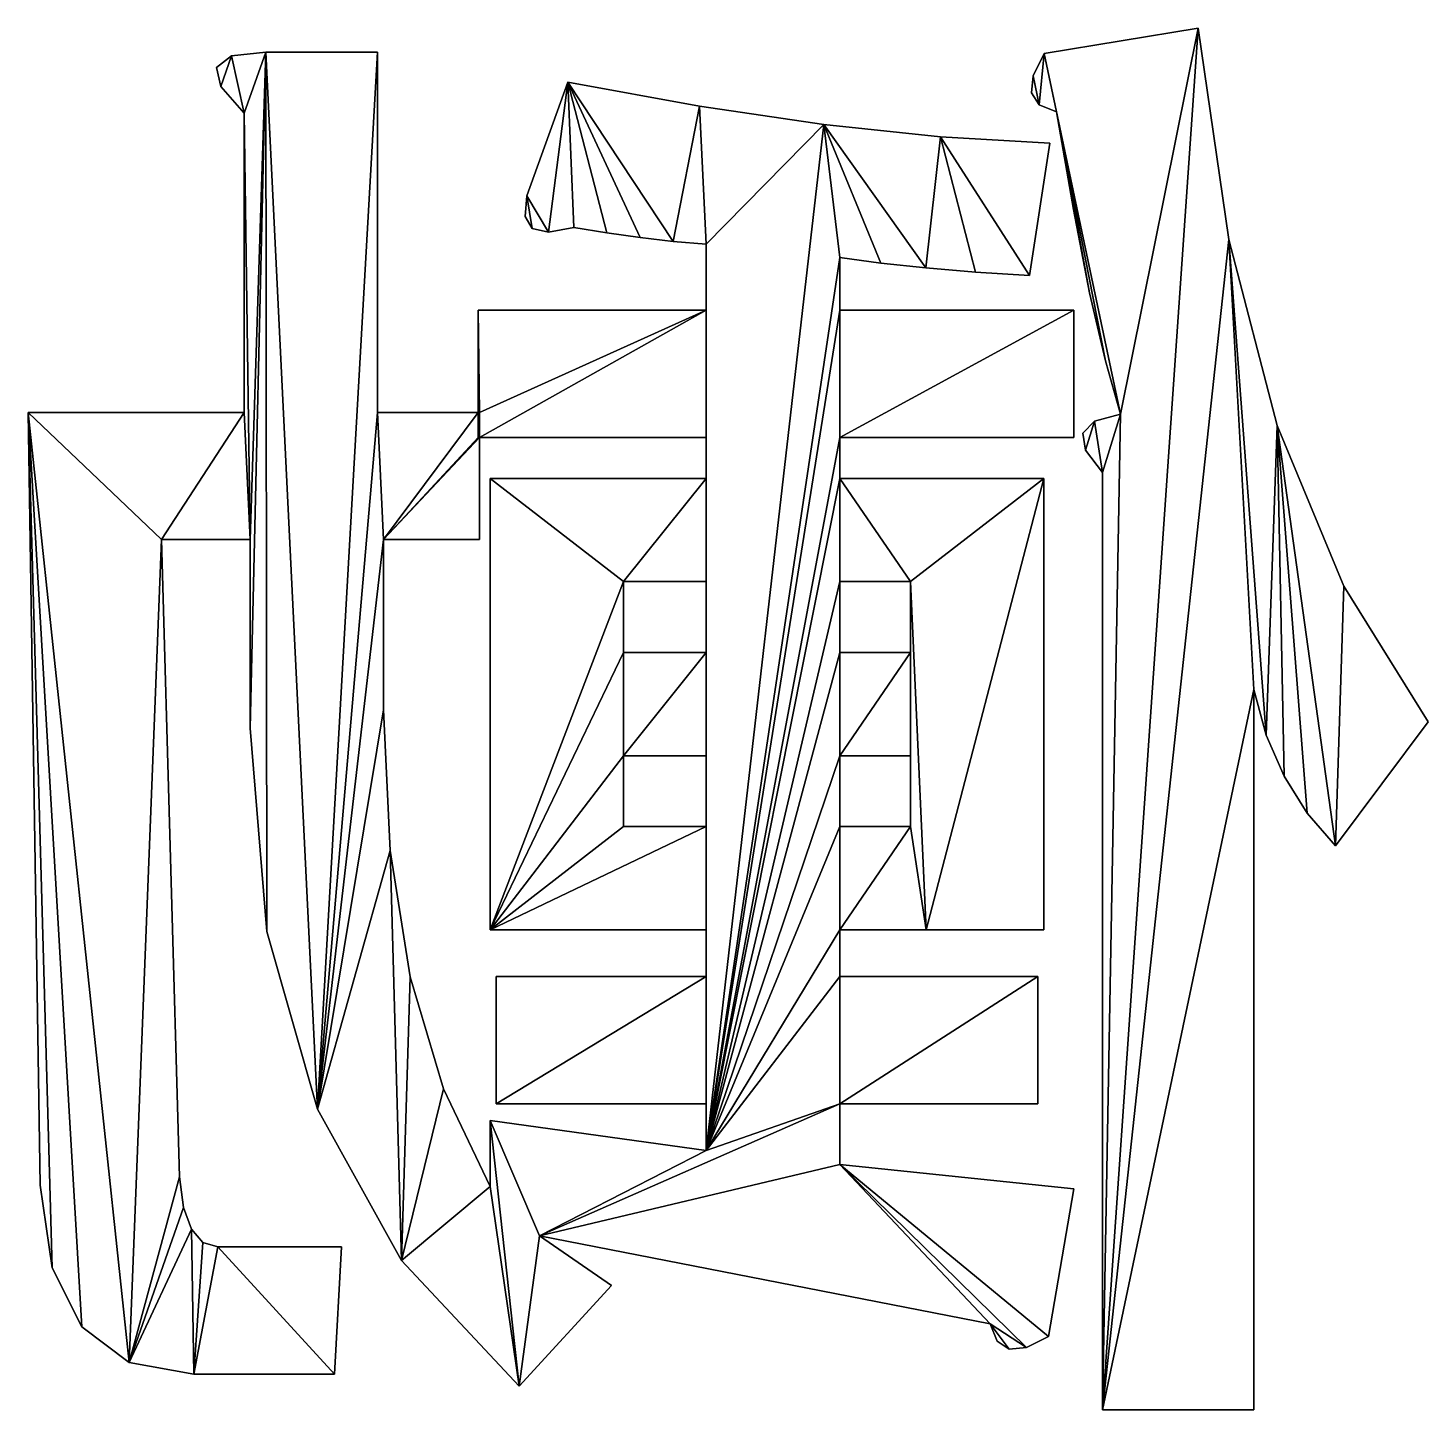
# Model space of a CAD drawing. Header units: metres. Extents: x -22.3 to 15.1, y -8.7 to -1.8.
# Drawn here: x -3.22 to 3.68, y -8.66 to -1.84 of the extents above; entities that cross this region are included whole.
import ezdxf

# ---------------------------------------------------------------- set-up
doc = ezdxf.new("R2010")
doc.units = ezdxf.units.M

msp = doc.modelspace()

# ---------------------------------------------------------------- linework, layer by layer
at = {"layer": 'layer1', "color": 1}
for points in [[(2.54715, -1.84435, 10.95357), (2.16355, -3.74928, 10.95357), (1.78781, -1.97053, 10.95357)], [(1.78781, -1.97053, 14.04643), (2.16355, -3.74928, 14.04643), (2.54715, -1.84435, 14.04643)], [(2.54715, -1.84435, 10.95357), (1.78781, -1.97053, 10.95357), (1.78781, -1.97053, 14.04643), (2.54715, -1.84435, 14.04643)], [(2.69782, -2.88664, 10.95357), (2.07475, -8.65961, 10.95357), (2.54715, -1.84435, 10.95357)], [(2.54715, -1.84435, 10.95357), (2.07475, -8.65961, 10.95357), (2.16355, -3.74928, 10.95357)], [(2.54715, -1.84435, 14.04643), (2.07475, -8.65961, 14.04643), (2.69782, -2.88664, 14.04643)], [(2.16355, -3.74928, 14.04643), (2.07475, -8.65961, 14.04643), (2.54715, -1.84435, 14.04643)], [(2.69782, -2.88664, 10.95357), (2.54715, -1.84435, 10.95357), (2.54715, -1.84435, 14.04643), (2.69782, -2.88664, 14.04643)], [(-2.2204, -1.98233, 10.95357), (-2.27386, -2.13264, 10.95357), (-2.29451, -2.03869, 10.95357)], [(-2.29451, -2.03869, 14.04643), (-2.27386, -2.13264, 14.04643), (-2.2204, -1.98233, 14.04643)], [(-2.2204, -1.98233, 10.95357), (-2.29451, -2.03869, 10.95357), (-2.29451, -2.03869, 14.04643), (-2.2204, -1.98233, 14.04643)], [(-2.2204, -1.98233, 10.95357), (-2.15843, -2.26416, 10.95357), (-2.27386, -2.13264, 10.95357)], [(-2.27386, -2.13264, 14.04643), (-2.15843, -2.26416, 14.04643), (-2.2204, -1.98233, 14.04643)], [(-2.05151, -1.96354, 10.95357), (-2.15843, -2.26416, 10.95357), (-2.2204, -1.98233, 10.95357)], [(-2.2204, -1.98233, 14.04643), (-2.15843, -2.26416, 14.04643), (-2.05151, -1.96354, 14.04643)], [(-2.05151, -1.96354, 10.95357), (-2.2204, -1.98233, 10.95357), (-2.2204, -1.98233, 14.04643), (-2.05151, -1.96354, 14.04643)], [(-2.05151, -1.96354, 10.95357), (-2.12883, -4.36721, 10.95357), (-2.15843, -2.26416, 10.95357)], [(-2.15843, -2.26416, 14.04643), (-2.12883, -4.36721, 14.04643), (-2.05151, -1.96354, 14.04643)], [(-2.12883, -5.29637, 10.95357), (-2.12883, -4.36721, 10.95357), (-2.05151, -1.96354, 10.95357)], [(-2.05151, -1.96354, 10.95357), (-2.04588, -6.30063, 10.95357), (-2.12883, -5.29637, 10.95357)], [(-2.05151, -1.96354, 14.04643), (-2.12883, -4.36721, 14.04643), (-2.12883, -5.29637, 14.04643)], [(-2.12883, -5.29637, 14.04643), (-2.04588, -6.30063, 14.04643), (-2.05151, -1.96354, 14.04643)], [(-2.05151, -1.96354, 10.95357), (-1.50054, -1.96354, 10.95357), (-1.79703, -7.17622, 10.95357)], [(-2.05151, -1.96354, 10.95357), (-1.79703, -7.17622, 10.95357), (-2.04588, -6.30063, 10.95357)], [(-1.79703, -7.17622, 14.04643), (-1.50054, -1.96354, 14.04643), (-2.05151, -1.96354, 14.04643)], [(-2.04588, -6.30063, 14.04643), (-1.79703, -7.17622, 14.04643), (-2.05151, -1.96354, 14.04643)], [(-1.50054, -1.96354, 10.95357), (-2.05151, -1.96354, 10.95357), (-2.05151, -1.96354, 14.04643), (-1.50054, -1.96354, 14.04643)], [(-1.50054, -3.7397, 10.95357), (-1.79703, -7.17622, 10.95357), (-1.50054, -1.96354, 10.95357)], [(-1.50054, -1.96354, 14.04643), (-1.79703, -7.17622, 14.04643), (-1.50054, -3.7397, 14.04643)], [(-1.50054, -3.7397, 10.95357), (-1.50054, -1.96354, 10.95357), (-1.50054, -1.96354, 14.04643), (-1.50054, -3.7397, 14.04643)], [(1.76288, -2.22319, 10.95357), (1.73267, -2.07976, 10.95357), (1.78781, -1.97053, 10.95357)], [(1.78781, -1.97053, 14.04643), (1.73267, -2.07976, 14.04643), (1.76288, -2.22319, 14.04643)], [(1.78781, -1.97053, 10.95357), (1.73267, -2.07976, 10.95357), (1.73267, -2.07976, 14.04643), (1.78781, -1.97053, 14.04643)], [(1.76288, -2.22319, 10.95357), (1.78781, -1.97053, 10.95357), (1.84823, -2.25739, 10.95357)], [(1.84823, -2.25739, 14.04643), (1.78781, -1.97053, 14.04643), (1.76288, -2.22319, 14.04643)], [(1.84823, -2.25739, 10.95357), (1.78781, -1.97053, 10.95357), (2.16355, -3.74928, 10.95357)], [(2.16355, -3.74928, 14.04643), (1.78781, -1.97053, 14.04643), (1.84823, -2.25739, 14.04643)], [(-2.29451, -2.03869, 10.95357), (-2.27386, -2.13264, 10.95357), (-2.27386, -2.13264, 14.04643), (-2.29451, -2.03869, 14.04643)], [(-2.27386, -2.13264, 10.95357), (-2.15843, -2.26416, 10.95357), (-2.15843, -2.26416, 14.04643), (-2.27386, -2.13264, 14.04643)], [(-0.56239, -2.11077, 10.95357), (-0.65726, -2.8514, 10.95357), (-0.76414, -2.67152, 10.95357)], [(-0.76414, -2.67152, 14.04643), (-0.65726, -2.8514, 14.04643), (-0.56239, -2.11077, 14.04643)], [(-0.56239, -2.11077, 10.95357), (-0.76414, -2.67152, 10.95357), (-0.76414, -2.67152, 14.04643), (-0.56239, -2.11077, 14.04643)], [(-0.56239, -2.11077, 10.95357), (-0.53268, -2.82787, 10.95357), (-0.65726, -2.8514, 10.95357)], [(-0.65726, -2.8514, 14.04643), (-0.53268, -2.82787, 14.04643), (-0.56239, -2.11077, 14.04643)], [(-0.36889, -2.85488, 10.95357), (-0.53268, -2.82787, 10.95357), (-0.56239, -2.11077, 10.95357)], [(0.08712, -2.23033, 10.95357), (-0.04206, -2.8965, 10.95357), (-0.56239, -2.11077, 10.95357)], [(-0.56239, -2.11077, 10.95357), (-0.04206, -2.8965, 10.95357), (-0.20535, -2.87776, 10.95357)], [(-0.56239, -2.11077, 10.95357), (-0.20535, -2.87776, 10.95357), (-0.36889, -2.85488, 10.95357)], [(-0.56239, -2.11077, 14.04643), (-0.53268, -2.82787, 14.04643), (-0.36889, -2.85488, 14.04643)], [(-0.56239, -2.11077, 14.04643), (-0.04206, -2.8965, 14.04643), (0.08712, -2.23033, 14.04643)], [(-0.20535, -2.87776, 14.04643), (-0.04206, -2.8965, 14.04643), (-0.56239, -2.11077, 14.04643)], [(-0.36889, -2.85488, 14.04643), (-0.20535, -2.87776, 14.04643), (-0.56239, -2.11077, 14.04643)], [(0.08712, -2.23033, 10.95357), (-0.56239, -2.11077, 10.95357), (-0.56239, -2.11077, 14.04643), (0.08712, -2.23033, 14.04643)], [(1.72436, -2.16397, 10.95357), (1.73267, -2.07976, 10.95357), (1.76288, -2.22319, 10.95357)], [(1.76288, -2.22319, 14.04643), (1.73267, -2.07976, 14.04643), (1.72436, -2.16397, 14.04643)], [(1.73267, -2.07976, 10.95357), (1.72436, -2.16397, 10.95357), (1.72436, -2.16397, 14.04643), (1.73267, -2.07976, 14.04643)], [(1.72436, -2.16397, 10.95357), (1.76288, -2.22319, 10.95357), (1.76288, -2.22319, 14.04643), (1.72436, -2.16397, 14.04643)], [(-2.15843, -2.26416, 10.95357), (-2.12883, -4.36721, 10.95357), (-2.15843, -3.7397, 10.95357)], [(-2.15843, -3.7397, 14.04643), (-2.12883, -4.36721, 14.04643), (-2.15843, -2.26416, 14.04643)], [(-2.15843, -2.26416, 10.95357), (-2.15843, -3.7397, 10.95357), (-2.15843, -3.7397, 14.04643), (-2.15843, -2.26416, 14.04643)], [(0.08712, -2.23033, 10.95357), (0.12097, -2.9111, 10.95357), (-0.04206, -2.8965, 10.95357)], [(-0.04206, -2.8965, 14.04643), (0.12097, -2.9111, 14.04643), (0.08712, -2.23033, 14.04643)], [(0.69984, -2.3203, 10.95357), (0.12097, -2.9111, 10.95357), (0.08712, -2.23033, 10.95357)], [(0.08712, -2.23033, 14.04643), (0.12097, -2.9111, 14.04643), (0.69984, -2.3203, 14.04643)], [(0.69984, -2.3203, 10.95357), (0.08712, -2.23033, 10.95357), (0.08712, -2.23033, 14.04643), (0.69984, -2.3203, 14.04643)], [(1.76288, -2.22319, 10.95357), (1.84823, -2.25739, 10.95357), (1.84823, -2.25739, 14.04643), (1.76288, -2.22319, 14.04643)], [(1.84823, -2.25739, 10.95357), (2.16355, -3.74928, 10.95357), (2.08876, -3.48611, 10.95357)], [(1.84823, -2.25739, 10.95357), (2.08876, -3.48611, 10.95357), (2.01128, -3.14974, 10.95357)], [(1.84823, -2.25739, 10.95357), (2.01128, -3.14974, 10.95357), (1.9311, -2.74017, 10.95357)], [(2.08876, -3.48611, 14.04643), (2.16355, -3.74928, 14.04643), (1.84823, -2.25739, 14.04643)], [(2.01128, -3.14974, 14.04643), (2.08876, -3.48611, 14.04643), (1.84823, -2.25739, 14.04643)], [(1.9311, -2.74017, 14.04643), (2.01128, -3.14974, 14.04643), (1.84823, -2.25739, 14.04643)], [(1.84823, -2.25739, 10.95357), (1.9311, -2.74017, 10.95357), (1.9311, -2.74017, 14.04643), (1.84823, -2.25739, 14.04643)], [(0.69984, -2.3203, 10.95357), (0.77886, -2.97588, 10.95357), (0.12097, -7.38005, 10.95357)], [(0.69984, -2.3203, 10.95357), (0.12097, -7.38005, 10.95357), (0.12097, -2.9111, 10.95357)], [(0.12097, -7.38005, 14.04643), (0.77886, -2.97588, 14.04643), (0.69984, -2.3203, 14.04643)], [(0.12097, -2.9111, 14.04643), (0.12097, -7.38005, 14.04643), (0.69984, -2.3203, 14.04643)], [(0.98096, -3.00341, 10.95357), (0.77886, -2.97588, 10.95357), (0.69984, -2.3203, 10.95357)], [(1.27579, -2.38069, 10.95357), (1.20423, -3.02739, 10.95357), (0.69984, -2.3203, 10.95357)], [(0.69984, -2.3203, 10.95357), (1.20423, -3.02739, 10.95357), (0.98096, -3.00341, 10.95357)], [(0.69984, -2.3203, 14.04643), (0.77886, -2.97588, 14.04643), (0.98096, -3.00341, 14.04643)], [(0.69984, -2.3203, 14.04643), (1.20423, -3.02739, 14.04643), (1.27579, -2.38069, 14.04643)], [(0.98096, -3.00341, 14.04643), (1.20423, -3.02739, 14.04643), (0.69984, -2.3203, 14.04643)], [(1.27579, -2.38069, 10.95357), (0.69984, -2.3203, 10.95357), (0.69984, -2.3203, 14.04643), (1.27579, -2.38069, 14.04643)], [(1.27579, -2.38069, 10.95357), (1.44868, -3.04781, 10.95357), (1.20423, -3.02739, 10.95357)], [(1.20423, -3.02739, 14.04643), (1.44868, -3.04781, 14.04643), (1.27579, -2.38069, 14.04643)], [(1.71429, -3.06469, 10.95357), (1.44868, -3.04781, 10.95357), (1.27579, -2.38069, 10.95357)], [(1.71429, -3.06469, 10.95357), (1.27579, -2.38069, 10.95357), (1.81495, -2.41151, 10.95357)], [(1.27579, -2.38069, 14.04643), (1.44868, -3.04781, 14.04643), (1.71429, -3.06469, 14.04643)], [(1.81495, -2.41151, 14.04643), (1.27579, -2.38069, 14.04643), (1.71429, -3.06469, 14.04643)], [(1.81495, -2.41151, 10.95357), (1.27579, -2.38069, 10.95357), (1.27579, -2.38069, 14.04643), (1.81495, -2.41151, 14.04643)], [(1.71429, -3.06469, 10.95357), (1.81495, -2.41151, 10.95357), (1.81495, -2.41151, 14.04643), (1.71429, -3.06469, 14.04643)], [(-0.76414, -2.67152, 10.95357), (-0.73736, -2.83319, 10.95357), (-0.77299, -2.77323, 10.95357)], [(-0.77299, -2.77323, 14.04643), (-0.73736, -2.83319, 14.04643), (-0.76414, -2.67152, 14.04643)], [(-0.76414, -2.67152, 10.95357), (-0.77299, -2.77323, 10.95357), (-0.77299, -2.77323, 14.04643), (-0.76414, -2.67152, 14.04643)], [(-0.76414, -2.67152, 10.95357), (-0.65726, -2.8514, 10.95357), (-0.73736, -2.83319, 10.95357)], [(-0.73736, -2.83319, 14.04643), (-0.65726, -2.8514, 14.04643), (-0.76414, -2.67152, 14.04643)], [(1.9311, -2.74017, 10.95357), (2.01128, -3.14974, 10.95357), (2.01128, -3.14974, 14.04643), (1.9311, -2.74017, 14.04643)], [(-0.77299, -2.77323, 10.95357), (-0.73736, -2.83319, 10.95357), (-0.73736, -2.83319, 14.04643), (-0.77299, -2.77323, 14.04643)], [(-0.65726, -2.8514, 10.95357), (-0.53268, -2.82787, 10.95357), (-0.53268, -2.82787, 14.04643), (-0.65726, -2.8514, 14.04643)], [(-0.53268, -2.82787, 10.95357), (-0.36889, -2.85488, 10.95357), (-0.36889, -2.85488, 14.04643), (-0.53268, -2.82787, 14.04643)], [(-0.73736, -2.83319, 10.95357), (-0.65726, -2.8514, 10.95357), (-0.65726, -2.8514, 14.04643), (-0.73736, -2.83319, 14.04643)], [(-0.36889, -2.85488, 10.95357), (-0.20535, -2.87776, 10.95357), (-0.20535, -2.87776, 14.04643), (-0.36889, -2.85488, 14.04643)], [(-0.20535, -2.87776, 10.95357), (-0.04206, -2.8965, 10.95357), (-0.04206, -2.8965, 14.04643), (-0.20535, -2.87776, 14.04643)], [(-0.04206, -2.8965, 10.95357), (0.12097, -2.9111, 10.95357), (0.12097, -2.9111, 14.04643), (-0.04206, -2.8965, 14.04643)], [(2.69782, -2.88664, 10.95357), (2.82145, -5.10727, 10.95357), (2.07475, -8.65961, 10.95357)], [(2.07475, -8.65961, 14.04643), (2.82145, -5.10727, 14.04643), (2.69782, -2.88664, 14.04643)], [(2.88233, -5.33139, 10.95357), (2.82145, -5.10727, 10.95357), (2.69782, -2.88664, 10.95357)], [(2.93684, -3.80427, 10.95357), (2.88233, -5.33139, 10.95357), (2.69782, -2.88664, 10.95357)], [(2.69782, -2.88664, 14.04643), (2.82145, -5.10727, 14.04643), (2.88233, -5.33139, 14.04643)], [(2.69782, -2.88664, 14.04643), (2.88233, -5.33139, 14.04643), (2.93684, -3.80427, 14.04643)], [(2.93684, -3.80427, 10.95357), (2.69782, -2.88664, 10.95357), (2.69782, -2.88664, 14.04643), (2.93684, -3.80427, 14.04643)], [(0.12097, -2.9111, 10.95357), (0.12097, -7.38005, 10.95357), (0.12097, -7.14985, 10.95357)], [(0.12097, -2.9111, 10.95357), (0.12097, -7.14985, 10.95357), (0.12097, -6.52234, 10.95357)], [(0.12097, -2.9111, 10.95357), (0.12097, -6.52234, 10.95357), (0.12097, -6.29138, 10.95357)], [(0.12097, -2.9111, 10.95357), (0.12097, -6.29138, 10.95357), (0.12097, -5.78228, 10.95357)], [(0.12097, -2.9111, 10.95357), (0.12097, -5.78228, 10.95357), (0.12097, -5.4329, 10.95357)], [(0.12097, -2.9111, 10.95357), (0.12097, -5.4329, 10.95357), (0.12097, -4.9238, 10.95357)], [(0.12097, -2.9111, 10.95357), (0.12097, -4.9238, 10.95357), (0.12097, -4.57443, 10.95357)], [(0.12097, -2.9111, 10.95357), (0.12097, -4.57443, 10.95357), (0.12097, -4.06533, 10.95357)], [(0.12097, -2.9111, 10.95357), (0.12097, -4.06533, 10.95357), (0.12097, -3.86397, 10.95357)], [(0.12097, -2.9111, 10.95357), (0.12097, -3.86397, 10.95357), (0.12097, -3.23645, 10.95357)], [(0.12097, -7.14985, 14.04643), (0.12097, -7.38005, 14.04643), (0.12097, -2.9111, 14.04643)], [(0.12097, -6.52234, 14.04643), (0.12097, -7.14985, 14.04643), (0.12097, -2.9111, 14.04643)], [(0.12097, -6.29138, 14.04643), (0.12097, -6.52234, 14.04643), (0.12097, -2.9111, 14.04643)], [(0.12097, -5.78228, 14.04643), (0.12097, -6.29138, 14.04643), (0.12097, -2.9111, 14.04643)], [(0.12097, -5.4329, 14.04643), (0.12097, -5.78228, 14.04643), (0.12097, -2.9111, 14.04643)], [(0.12097, -4.9238, 14.04643), (0.12097, -5.4329, 14.04643), (0.12097, -2.9111, 14.04643)], [(0.12097, -4.57443, 14.04643), (0.12097, -4.9238, 14.04643), (0.12097, -2.9111, 14.04643)], [(0.12097, -4.06533, 14.04643), (0.12097, -4.57443, 14.04643), (0.12097, -2.9111, 14.04643)], [(0.12097, -3.86397, 14.04643), (0.12097, -4.06533, 14.04643), (0.12097, -2.9111, 14.04643)], [(0.12097, -3.23645, 14.04643), (0.12097, -3.86397, 14.04643), (0.12097, -2.9111, 14.04643)], [(0.12097, -2.9111, 10.95357), (0.12097, -3.23645, 10.95357), (0.12097, -3.23645, 14.04643), (0.12097, -2.9111, 14.04643)], [(0.77886, -3.23645, 10.95357), (0.12097, -7.38005, 10.95357), (0.77886, -2.97588, 10.95357)], [(0.77886, -2.97588, 14.04643), (0.12097, -7.38005, 14.04643), (0.77886, -3.23645, 14.04643)], [(0.77886, -2.97588, 10.95357), (0.98096, -3.00341, 10.95357), (0.98096, -3.00341, 14.04643), (0.77886, -2.97588, 14.04643)], [(0.77886, -3.23645, 10.95357), (0.77886, -2.97588, 10.95357), (0.77886, -2.97588, 14.04643), (0.77886, -3.23645, 14.04643)], [(0.98096, -3.00341, 10.95357), (1.20423, -3.02739, 10.95357), (1.20423, -3.02739, 14.04643), (0.98096, -3.00341, 14.04643)], [(1.20423, -3.02739, 10.95357), (1.44868, -3.04781, 10.95357), (1.44868, -3.04781, 14.04643), (1.20423, -3.02739, 14.04643)], [(1.44868, -3.04781, 10.95357), (1.71429, -3.06469, 10.95357), (1.71429, -3.06469, 14.04643), (1.44868, -3.04781, 14.04643)], [(2.01128, -3.14974, 10.95357), (2.08876, -3.48611, 10.95357), (2.08876, -3.48611, 14.04643), (2.01128, -3.14974, 14.04643)], [(0.12097, -3.23645, 10.95357), (-0.9973, -3.7397, 10.95357), (-1.00392, -3.23645, 10.95357)], [(-1.00392, -3.23645, 10.95357), (-0.9973, -3.7397, 10.95357), (-1.00392, -3.7397, 10.95357)], [(-1.00392, -3.23645, 14.04643), (-0.9973, -3.7397, 14.04643), (0.12097, -3.23645, 14.04643)], [(-1.00392, -3.7397, 14.04643), (-0.9973, -3.7397, 14.04643), (-1.00392, -3.23645, 14.04643)], [(-1.00392, -3.23645, 10.95357), (-1.00392, -3.86397, 10.95357), (-1.00392, -3.86397, 14.04643), (-1.00392, -3.23645, 14.04643)], [(0.12097, -3.23645, 10.95357), (-1.00392, -3.23645, 10.95357), (-1.00392, -3.23645, 14.04643), (0.12097, -3.23645, 14.04643)], [(0.12097, -3.86397, 10.95357), (-0.9973, -3.86397, 10.95357), (0.12097, -3.23645, 10.95357)], [(0.12097, -3.23645, 10.95357), (-0.9973, -3.86397, 10.95357), (-0.9973, -3.7397, 10.95357)], [(0.12097, -3.23645, 14.04643), (-0.9973, -3.86397, 14.04643), (0.12097, -3.86397, 14.04643)], [(-0.9973, -3.7397, 14.04643), (-0.9973, -3.86397, 14.04643), (0.12097, -3.23645, 14.04643)], [(0.77886, -3.86397, 10.95357), (0.12097, -7.38005, 10.95357), (0.77886, -3.23645, 10.95357)], [(0.77886, -3.23645, 14.04643), (0.12097, -7.38005, 14.04643), (0.77886, -3.86397, 14.04643)], [(0.77886, -3.86397, 10.95357), (0.77886, -3.23645, 10.95357), (1.93336, -3.23645, 10.95357)], [(0.77886, -3.86397, 10.95357), (1.93336, -3.23645, 10.95357), (1.93336, -3.86397, 10.95357)], [(1.93336, -3.23645, 14.04643), (0.77886, -3.23645, 14.04643), (0.77886, -3.86397, 14.04643)], [(1.93336, -3.86397, 14.04643), (1.93336, -3.23645, 14.04643), (0.77886, -3.86397, 14.04643)], [(1.93336, -3.23645, 10.95357), (0.77886, -3.23645, 10.95357), (0.77886, -3.23645, 14.04643), (1.93336, -3.23645, 14.04643)], [(1.93336, -3.86397, 10.95357), (1.93336, -3.23645, 10.95357), (1.93336, -3.23645, 14.04643), (1.93336, -3.86397, 14.04643)], [(2.08876, -3.48611, 10.95357), (2.16355, -3.74928, 10.95357), (2.16355, -3.74928, 14.04643), (2.08876, -3.48611, 14.04643)], [(-2.15843, -3.7397, 10.95357), (-2.56624, -4.36721, 10.95357), (-3.22412, -3.7397, 10.95357)], [(-3.22412, -3.7397, 10.95357), (-2.56624, -4.36721, 10.95357), (-2.72586, -8.42484, 10.95357)], [(-3.22412, -3.7397, 10.95357), (-2.72586, -8.42484, 10.95357), (-2.95838, -8.25009, 10.95357)], [(-3.22412, -3.7397, 10.95357), (-2.95838, -8.25009, 10.95357), (-3.10432, -7.95884, 10.95357)], [(-3.22412, -3.7397, 10.95357), (-3.10432, -7.95884, 10.95357), (-3.16367, -7.55109, 10.95357)], [(-3.22412, -3.7397, 14.04643), (-2.56624, -4.36721, 14.04643), (-2.15843, -3.7397, 14.04643)], [(-2.72586, -8.42484, 14.04643), (-2.56624, -4.36721, 14.04643), (-3.22412, -3.7397, 14.04643)], [(-2.95838, -8.25009, 14.04643), (-2.72586, -8.42484, 14.04643), (-3.22412, -3.7397, 14.04643)], [(-3.10432, -7.95884, 14.04643), (-2.95838, -8.25009, 14.04643), (-3.22412, -3.7397, 14.04643)], [(-3.16367, -7.55109, 14.04643), (-3.10432, -7.95884, 14.04643), (-3.22412, -3.7397, 14.04643)], [(-3.22412, -3.7397, 10.95357), (-3.16367, -7.55109, 10.95357), (-3.16367, -7.55109, 14.04643), (-3.22412, -3.7397, 14.04643)], [(-2.15843, -3.7397, 10.95357), (-3.22412, -3.7397, 10.95357), (-3.22412, -3.7397, 14.04643), (-2.15843, -3.7397, 14.04643)], [(-2.15843, -3.7397, 10.95357), (-2.12883, -4.36721, 10.95357), (-2.56624, -4.36721, 10.95357)], [(-2.56624, -4.36721, 14.04643), (-2.12883, -4.36721, 14.04643), (-2.15843, -3.7397, 14.04643)], [(-1.47094, -4.36721, 10.95357), (-1.79703, -7.17622, 10.95357), (-1.50054, -3.7397, 10.95357)], [(-1.50054, -3.7397, 14.04643), (-1.79703, -7.17622, 14.04643), (-1.47094, -4.36721, 14.04643)], [(-1.47094, -4.36721, 10.95357), (-1.50054, -3.7397, 10.95357), (-1.00392, -3.7397, 10.95357)], [(-1.00392, -3.7397, 14.04643), (-1.50054, -3.7397, 14.04643), (-1.47094, -4.36721, 14.04643)], [(-0.9973, -3.7397, 10.95357), (-1.50054, -3.7397, 10.95357), (-1.50054, -3.7397, 14.04643), (-0.9973, -3.7397, 14.04643)], [(-1.47094, -4.36721, 10.95357), (-1.00392, -3.7397, 10.95357), (-1.00392, -3.86397, 10.95357)], [(-1.00392, -3.86397, 14.04643), (-1.00392, -3.7397, 14.04643), (-1.47094, -4.36721, 14.04643)], [(-0.9973, -4.36721, 10.95357), (-0.9973, -3.7397, 10.95357), (-0.9973, -3.7397, 14.04643), (-0.9973, -4.36721, 14.04643)], [(2.03589, -3.78297, 10.95357), (1.99149, -3.92678, 10.95357), (1.97854, -3.84214, 10.95357)], [(1.97854, -3.84214, 14.04643), (1.99149, -3.92678, 14.04643), (2.03589, -3.78297, 14.04643)], [(2.03589, -3.78297, 10.95357), (1.97854, -3.84214, 10.95357), (1.97854, -3.84214, 14.04643), (2.03589, -3.78297, 14.04643)], [(2.03589, -3.78297, 10.95357), (2.07475, -4.0369, 10.95357), (1.99149, -3.92678, 10.95357)], [(1.99149, -3.92678, 14.04643), (2.07475, -4.0369, 14.04643), (2.03589, -3.78297, 14.04643)], [(2.03589, -3.78297, 10.95357), (2.16355, -3.74928, 10.95357), (2.07475, -4.0369, 10.95357)], [(2.07475, -4.0369, 14.04643), (2.16355, -3.74928, 14.04643), (2.03589, -3.78297, 14.04643)], [(2.16355, -3.74928, 10.95357), (2.03589, -3.78297, 10.95357), (2.03589, -3.78297, 14.04643), (2.16355, -3.74928, 14.04643)], [(2.16355, -3.74928, 10.95357), (2.07475, -8.65961, 10.95357), (2.07475, -4.0369, 10.95357)], [(2.07475, -4.0369, 14.04643), (2.07475, -8.65961, 14.04643), (2.16355, -3.74928, 14.04643)], [(-1.47094, -4.36721, 10.95357), (-1.00392, -3.86397, 10.95357), (-0.9973, -3.86397, 10.95357)], [(-1.47094, -4.36721, 10.95357), (-0.9973, -3.86397, 10.95357), (-0.9973, -4.36721, 10.95357)], [(-0.9973, -3.86397, 14.04643), (-1.00392, -3.86397, 14.04643), (-1.47094, -4.36721, 14.04643)], [(-0.9973, -4.36721, 14.04643), (-0.9973, -3.86397, 14.04643), (-1.47094, -4.36721, 14.04643)], [(-1.00392, -3.86397, 10.95357), (0.12097, -3.86397, 10.95357), (0.12097, -3.86397, 14.04643), (-1.00392, -3.86397, 14.04643)], [(0.77886, -4.06533, 10.95357), (0.12097, -7.38005, 10.95357), (0.77886, -3.86397, 10.95357)], [(0.77886, -3.86397, 14.04643), (0.12097, -7.38005, 14.04643), (0.77886, -4.06533, 14.04643)], [(0.12097, -3.86397, 10.95357), (0.12097, -4.06533, 10.95357), (0.12097, -4.06533, 14.04643), (0.12097, -3.86397, 14.04643)], [(0.77886, -3.86397, 10.95357), (1.93336, -3.86397, 10.95357), (1.93336, -3.86397, 14.04643), (0.77886, -3.86397, 14.04643)], [(0.77886, -4.06533, 10.95357), (0.77886, -3.86397, 10.95357), (0.77886, -3.86397, 14.04643), (0.77886, -4.06533, 14.04643)], [(1.97854, -3.84214, 10.95357), (1.99149, -3.92678, 10.95357), (1.99149, -3.92678, 14.04643), (1.97854, -3.84214, 14.04643)], [(2.93684, -3.80427, 10.95357), (2.96981, -5.53438, 10.95357), (2.88233, -5.33139, 10.95357)], [(2.88233, -5.33139, 14.04643), (2.96981, -5.53438, 14.04643), (2.93684, -3.80427, 14.04643)], [(2.93684, -3.80427, 10.95357), (3.2642, -4.59725, 10.95357), (3.22457, -5.87694, 10.95357)], [(2.93684, -3.80427, 10.95357), (3.22457, -5.87694, 10.95357), (3.08389, -5.71623, 10.95357)], [(2.93684, -3.80427, 10.95357), (3.08389, -5.71623, 10.95357), (2.96981, -5.53438, 10.95357)], [(3.22457, -5.87694, 14.04643), (3.2642, -4.59725, 14.04643), (2.93684, -3.80427, 14.04643)], [(3.08389, -5.71623, 14.04643), (3.22457, -5.87694, 14.04643), (2.93684, -3.80427, 14.04643)], [(2.96981, -5.53438, 14.04643), (3.08389, -5.71623, 14.04643), (2.93684, -3.80427, 14.04643)], [(3.2642, -4.59725, 10.95357), (2.93684, -3.80427, 10.95357), (2.93684, -3.80427, 14.04643), (3.2642, -4.59725, 14.04643)], [(1.99149, -3.92678, 10.95357), (2.07475, -4.0369, 10.95357), (2.07475, -4.0369, 14.04643), (1.99149, -3.92678, 14.04643)], [(-0.28684, -4.57443, 10.95357), (-0.94472, -6.29138, 10.95357), (-0.94472, -4.06533, 10.95357)], [(-0.28684, -4.57443, 10.95357), (-0.94472, -4.06533, 10.95357), (0.12097, -4.06533, 10.95357)], [(-0.94472, -4.06533, 14.04643), (-0.94472, -6.29138, 14.04643), (-0.28684, -4.57443, 14.04643)], [(0.12097, -4.06533, 14.04643), (-0.94472, -4.06533, 14.04643), (-0.28684, -4.57443, 14.04643)], [(-0.94472, -4.06533, 10.95357), (-0.94472, -6.29138, 10.95357), (-0.94472, -6.29138, 14.04643), (-0.94472, -4.06533, 14.04643)], [(0.12097, -4.06533, 10.95357), (-0.94472, -4.06533, 10.95357), (-0.94472, -4.06533, 14.04643), (0.12097, -4.06533, 14.04643)], [(-0.28684, -4.57443, 10.95357), (0.12097, -4.06533, 10.95357), (0.12097, -4.57443, 10.95357)], [(0.12097, -4.57443, 14.04643), (0.12097, -4.06533, 14.04643), (-0.28684, -4.57443, 14.04643)], [(0.77886, -4.06533, 10.95357), (0.77886, -4.57443, 10.95357), (0.12097, -7.38005, 10.95357)], [(0.12097, -7.38005, 14.04643), (0.77886, -4.57443, 14.04643), (0.77886, -4.06533, 14.04643)], [(0.77886, -4.06533, 10.95357), (1.78535, -4.06533, 10.95357), (1.12747, -4.57443, 10.95357)], [(1.12747, -4.57443, 10.95357), (0.77886, -4.57443, 10.95357), (0.77886, -4.06533, 10.95357)], [(1.12747, -4.57443, 14.04643), (1.78535, -4.06533, 14.04643), (0.77886, -4.06533, 14.04643)], [(0.77886, -4.06533, 14.04643), (0.77886, -4.57443, 14.04643), (1.12747, -4.57443, 14.04643)], [(1.78535, -4.06533, 10.95357), (0.77886, -4.06533, 10.95357), (0.77886, -4.06533, 14.04643), (1.78535, -4.06533, 14.04643)], [(1.12747, -4.57443, 10.95357), (1.78535, -4.06533, 10.95357), (1.20479, -6.29138, 10.95357)], [(1.20479, -6.29138, 14.04643), (1.78535, -4.06533, 14.04643), (1.12747, -4.57443, 14.04643)], [(1.20479, -6.29138, 10.95357), (1.78535, -4.06533, 10.95357), (1.78535, -6.29138, 10.95357)], [(1.78535, -6.29138, 14.04643), (1.78535, -4.06533, 14.04643), (1.20479, -6.29138, 14.04643)], [(1.78535, -6.29138, 10.95357), (1.78535, -4.06533, 10.95357), (1.78535, -4.06533, 14.04643), (1.78535, -6.29138, 14.04643)], [(2.07475, -4.0369, 10.95357), (2.07475, -8.65961, 10.95357), (2.07475, -8.65961, 14.04643), (2.07475, -4.0369, 14.04643)], [(-2.72586, -8.42484, 10.95357), (-2.56624, -4.36721, 10.95357), (-2.47758, -7.5096, 10.95357)], [(-2.47758, -7.5096, 14.04643), (-2.56624, -4.36721, 14.04643), (-2.72586, -8.42484, 14.04643)], [(-2.56624, -4.36721, 10.95357), (-2.12883, -4.36721, 10.95357), (-2.12883, -4.36721, 14.04643), (-2.56624, -4.36721, 14.04643)], [(-2.47758, -7.5096, 10.95357), (-2.56624, -4.36721, 10.95357), (-2.56624, -4.36721, 14.04643), (-2.47758, -7.5096, 14.04643)], [(-2.12883, -4.36721, 10.95357), (-2.12883, -5.29637, 10.95357), (-2.12883, -5.29637, 14.04643), (-2.12883, -4.36721, 14.04643)], [(-1.47094, -4.36721, 10.95357), (-1.47094, -5.20757, 10.95357), (-1.79703, -7.17622, 10.95357)], [(-1.79703, -7.17622, 14.04643), (-1.47094, -5.20757, 14.04643), (-1.47094, -4.36721, 14.04643)], [(-1.47094, -4.36721, 10.95357), (-0.9973, -4.36721, 10.95357), (-0.9973, -4.36721, 14.04643), (-1.47094, -4.36721, 14.04643)], [(-1.47094, -5.20757, 10.95357), (-1.47094, -4.36721, 10.95357), (-1.47094, -4.36721, 14.04643), (-1.47094, -5.20757, 14.04643)], [(-0.28684, -4.9238, 10.95357), (-0.94472, -6.29138, 10.95357), (-0.28684, -4.57443, 10.95357)], [(-0.28684, -4.57443, 14.04643), (-0.94472, -6.29138, 14.04643), (-0.28684, -4.9238, 14.04643)], [(-0.28684, -4.57443, 10.95357), (0.12097, -4.57443, 10.95357), (0.12097, -4.57443, 14.04643), (-0.28684, -4.57443, 14.04643)], [(-0.28684, -4.9238, 10.95357), (-0.28684, -4.57443, 10.95357), (-0.28684, -4.57443, 14.04643), (-0.28684, -4.9238, 14.04643)], [(0.77886, -4.9238, 10.95357), (0.12097, -7.38005, 10.95357), (0.77886, -4.57443, 10.95357)], [(0.77886, -4.57443, 14.04643), (0.12097, -7.38005, 14.04643), (0.77886, -4.9238, 14.04643)], [(0.12097, -4.57443, 10.95357), (0.12097, -4.9238, 10.95357), (0.12097, -4.9238, 14.04643), (0.12097, -4.57443, 14.04643)], [(0.77886, -4.9238, 10.95357), (0.77886, -4.57443, 10.95357), (0.77886, -4.57443, 14.04643), (0.77886, -4.9238, 14.04643)], [(0.77886, -4.57443, 10.95357), (1.12747, -4.57443, 10.95357), (1.12747, -4.57443, 14.04643), (0.77886, -4.57443, 14.04643)], [(1.12747, -4.57443, 10.95357), (1.20479, -6.29138, 10.95357), (1.12747, -5.78228, 10.95357)], [(1.12747, -5.4329, 10.95357), (1.12747, -4.9238, 10.95357), (1.12747, -4.57443, 10.95357)], [(1.12747, -5.4329, 10.95357), (1.12747, -4.57443, 10.95357), (1.12747, -5.78228, 10.95357)], [(1.12747, -5.78228, 14.04643), (1.20479, -6.29138, 14.04643), (1.12747, -4.57443, 14.04643)], [(1.12747, -4.57443, 14.04643), (1.12747, -4.9238, 14.04643), (1.12747, -5.4329, 14.04643)], [(1.12747, -5.78228, 14.04643), (1.12747, -4.57443, 14.04643), (1.12747, -5.4329, 14.04643)], [(1.12747, -4.57443, 10.95357), (1.12747, -4.9238, 10.95357), (1.12747, -4.9238, 14.04643), (1.12747, -4.57443, 14.04643)], [(3.22457, -5.87694, 10.95357), (3.2642, -4.59725, 10.95357), (3.67992, -5.26557, 10.95357)], [(3.67992, -5.26557, 14.04643), (3.2642, -4.59725, 14.04643), (3.22457, -5.87694, 14.04643)], [(3.67992, -5.26557, 10.95357), (3.2642, -4.59725, 10.95357), (3.2642, -4.59725, 14.04643), (3.67992, -5.26557, 14.04643)], [(-0.28684, -4.9238, 10.95357), (-0.28684, -5.4329, 10.95357), (-0.94472, -6.29138, 10.95357)], [(-0.94472, -6.29138, 14.04643), (-0.28684, -5.4329, 14.04643), (-0.28684, -4.9238, 14.04643)], [(0.12097, -4.9238, 10.95357), (-0.28684, -5.4329, 10.95357), (-0.28684, -4.9238, 10.95357)], [(-0.28684, -5.4329, 10.95357), (0.12097, -4.9238, 10.95357), (0.12097, -5.4329, 10.95357)], [(-0.28684, -4.9238, 14.04643), (-0.28684, -5.4329, 14.04643), (0.12097, -4.9238, 14.04643)], [(0.12097, -5.4329, 14.04643), (0.12097, -4.9238, 14.04643), (-0.28684, -5.4329, 14.04643)], [(0.12097, -4.9238, 10.95357), (-0.28684, -4.9238, 10.95357), (-0.28684, -4.9238, 14.04643), (0.12097, -4.9238, 14.04643)], [(0.77886, -5.4329, 10.95357), (0.12097, -7.38005, 10.95357), (0.77886, -4.9238, 10.95357)], [(0.77886, -4.9238, 14.04643), (0.12097, -7.38005, 14.04643), (0.77886, -5.4329, 14.04643)], [(0.77886, -5.4329, 10.95357), (0.77886, -4.9238, 10.95357), (1.12747, -4.9238, 10.95357)], [(1.12747, -5.4329, 10.95357), (0.77886, -5.4329, 10.95357), (1.12747, -4.9238, 10.95357)], [(1.12747, -4.9238, 14.04643), (0.77886, -4.9238, 14.04643), (0.77886, -5.4329, 14.04643)], [(1.12747, -4.9238, 14.04643), (0.77886, -5.4329, 14.04643), (1.12747, -5.4329, 14.04643)], [(1.12747, -4.9238, 10.95357), (0.77886, -4.9238, 10.95357), (0.77886, -4.9238, 14.04643), (1.12747, -4.9238, 14.04643)], [(2.07475, -8.65961, 10.95357), (2.82145, -5.10727, 10.95357), (2.82145, -8.65961, 10.95357)], [(2.82145, -8.65961, 14.04643), (2.82145, -5.10727, 14.04643), (2.07475, -8.65961, 14.04643)], [(2.82145, -5.10727, 10.95357), (2.88233, -5.33139, 10.95357), (2.88233, -5.33139, 14.04643), (2.82145, -5.10727, 14.04643)], [(2.82145, -8.65961, 10.95357), (2.82145, -5.10727, 10.95357), (2.82145, -5.10727, 14.04643), (2.82145, -8.65961, 14.04643)], [(-1.43805, -5.90046, 10.95357), (-1.79703, -7.17622, 10.95357), (-1.47094, -5.20757, 10.95357)], [(-1.47094, -5.20757, 14.04643), (-1.79703, -7.17622, 14.04643), (-1.43805, -5.90046, 14.04643)], [(-1.43805, -5.90046, 10.95357), (-1.47094, -5.20757, 10.95357), (-1.47094, -5.20757, 14.04643), (-1.43805, -5.90046, 14.04643)], [(-2.12883, -5.29637, 10.95357), (-2.04588, -6.30063, 10.95357), (-2.04588, -6.30063, 14.04643), (-2.12883, -5.29637, 14.04643)], [(3.22457, -5.87694, 10.95357), (3.67992, -5.26557, 10.95357), (3.67992, -5.26557, 14.04643), (3.22457, -5.87694, 14.04643)], [(2.88233, -5.33139, 10.95357), (2.96981, -5.53438, 10.95357), (2.96981, -5.53438, 14.04643), (2.88233, -5.33139, 14.04643)], [(-0.94472, -6.29138, 10.95357), (-0.28684, -5.4329, 10.95357), (-0.28684, -5.78228, 10.95357)], [(-0.28684, -5.78228, 14.04643), (-0.28684, -5.4329, 14.04643), (-0.94472, -6.29138, 14.04643)], [(-0.28684, -5.4329, 10.95357), (0.12097, -5.4329, 10.95357), (0.12097, -5.4329, 14.04643), (-0.28684, -5.4329, 14.04643)], [(-0.28684, -5.78228, 10.95357), (-0.28684, -5.4329, 10.95357), (-0.28684, -5.4329, 14.04643), (-0.28684, -5.78228, 14.04643)], [(0.77886, -5.78228, 10.95357), (0.12097, -7.38005, 10.95357), (0.77886, -5.4329, 10.95357)], [(0.77886, -5.4329, 14.04643), (0.12097, -7.38005, 14.04643), (0.77886, -5.78228, 14.04643)], [(0.12097, -5.4329, 10.95357), (0.12097, -5.78228, 10.95357), (0.12097, -5.78228, 14.04643), (0.12097, -5.4329, 14.04643)], [(0.77886, -5.4329, 10.95357), (1.12747, -5.4329, 10.95357), (1.12747, -5.4329, 14.04643), (0.77886, -5.4329, 14.04643)], [(0.77886, -5.78228, 10.95357), (0.77886, -5.4329, 10.95357), (0.77886, -5.4329, 14.04643), (0.77886, -5.78228, 14.04643)], [(1.12747, -5.4329, 10.95357), (1.12747, -5.78228, 10.95357), (1.12747, -5.78228, 14.04643), (1.12747, -5.4329, 14.04643)], [(2.96981, -5.53438, 10.95357), (3.08389, -5.71623, 10.95357), (3.08389, -5.71623, 14.04643), (2.96981, -5.53438, 14.04643)], [(3.08389, -5.71623, 10.95357), (3.22457, -5.87694, 10.95357), (3.22457, -5.87694, 14.04643), (3.08389, -5.71623, 14.04643)], [(-0.94472, -6.29138, 10.95357), (-0.28684, -5.78228, 10.95357), (0.12097, -5.78228, 10.95357)], [(-0.94472, -6.29138, 10.95357), (0.12097, -5.78228, 10.95357), (0.12097, -6.29138, 10.95357)], [(0.12097, -5.78228, 14.04643), (-0.28684, -5.78228, 14.04643), (-0.94472, -6.29138, 14.04643)], [(0.12097, -6.29138, 14.04643), (0.12097, -5.78228, 14.04643), (-0.94472, -6.29138, 14.04643)], [(0.12097, -5.78228, 10.95357), (-0.28684, -5.78228, 10.95357), (-0.28684, -5.78228, 14.04643), (0.12097, -5.78228, 14.04643)], [(0.77886, -5.78228, 10.95357), (0.77886, -6.29138, 10.95357), (0.12097, -7.38005, 10.95357)], [(0.12097, -7.38005, 14.04643), (0.77886, -6.29138, 14.04643), (0.77886, -5.78228, 14.04643)], [(1.12747, -5.78228, 10.95357), (1.20479, -6.29138, 10.95357), (0.77886, -6.29138, 10.95357)], [(1.12747, -5.78228, 10.95357), (0.77886, -6.29138, 10.95357), (0.77886, -5.78228, 10.95357)], [(0.77886, -6.29138, 14.04643), (1.20479, -6.29138, 14.04643), (1.12747, -5.78228, 14.04643)], [(0.77886, -5.78228, 14.04643), (0.77886, -6.29138, 14.04643), (1.12747, -5.78228, 14.04643)], [(1.12747, -5.78228, 10.95357), (0.77886, -5.78228, 10.95357), (0.77886, -5.78228, 14.04643), (1.12747, -5.78228, 14.04643)], [(-1.43805, -5.90046, 10.95357), (-1.38229, -7.92315, 10.95357), (-1.79703, -7.17622, 10.95357)], [(-1.79703, -7.17622, 14.04643), (-1.38229, -7.92315, 14.04643), (-1.43805, -5.90046, 14.04643)], [(-1.43805, -5.90046, 10.95357), (-1.33939, -6.52311, 10.95357), (-1.38229, -7.92315, 10.95357)], [(-1.38229, -7.92315, 14.04643), (-1.33939, -6.52311, 14.04643), (-1.43805, -5.90046, 14.04643)], [(-1.33939, -6.52311, 10.95357), (-1.43805, -5.90046, 10.95357), (-1.43805, -5.90046, 14.04643), (-1.33939, -6.52311, 14.04643)], [(-2.04588, -6.30063, 10.95357), (-1.79703, -7.17622, 10.95357), (-1.79703, -7.17622, 14.04643), (-2.04588, -6.30063, 14.04643)], [(-0.94472, -6.29138, 10.95357), (0.12097, -6.29138, 10.95357), (0.12097, -6.29138, 14.04643), (-0.94472, -6.29138, 14.04643)], [(0.77886, -6.52234, 10.95357), (0.12097, -7.38005, 10.95357), (0.77886, -6.29138, 10.95357)], [(0.77886, -6.29138, 14.04643), (0.12097, -7.38005, 14.04643), (0.77886, -6.52234, 14.04643)], [(0.12097, -6.29138, 10.95357), (0.12097, -6.52234, 10.95357), (0.12097, -6.52234, 14.04643), (0.12097, -6.29138, 14.04643)], [(0.77886, -6.29138, 10.95357), (1.20479, -6.29138, 10.95357), (1.20479, -6.29138, 14.04643), (0.77886, -6.29138, 14.04643)], [(0.77886, -6.52234, 10.95357), (0.77886, -6.29138, 10.95357), (0.77886, -6.29138, 14.04643), (0.77886, -6.52234, 14.04643)], [(1.20479, -6.29138, 10.95357), (1.78535, -6.29138, 10.95357), (1.78535, -6.29138, 14.04643), (1.20479, -6.29138, 14.04643)], [(-1.33939, -6.52311, 10.95357), (-1.17494, -7.07551, 10.95357), (-1.38229, -7.92315, 10.95357)], [(-1.38229, -7.92315, 14.04643), (-1.17494, -7.07551, 14.04643), (-1.33939, -6.52311, 14.04643)], [(-1.17494, -7.07551, 10.95357), (-1.33939, -6.52311, 10.95357), (-1.33939, -6.52311, 14.04643), (-1.17494, -7.07551, 14.04643)], [(0.12097, -6.52234, 10.95357), (0.12097, -7.14985, 10.95357), (-0.91512, -7.14985, 10.95357)], [(0.12097, -6.52234, 10.95357), (-0.91512, -7.14985, 10.95357), (-0.91512, -6.52234, 10.95357)], [(-0.91512, -7.14985, 14.04643), (0.12097, -7.14985, 14.04643), (0.12097, -6.52234, 14.04643)], [(-0.91512, -6.52234, 14.04643), (-0.91512, -7.14985, 14.04643), (0.12097, -6.52234, 14.04643)], [(-0.91512, -6.52234, 10.95357), (-0.91512, -7.14985, 10.95357), (-0.91512, -7.14985, 14.04643), (-0.91512, -6.52234, 14.04643)], [(0.12097, -6.52234, 10.95357), (-0.91512, -6.52234, 10.95357), (-0.91512, -6.52234, 14.04643), (0.12097, -6.52234, 14.04643)], [(0.77886, -7.14985, 10.95357), (0.12097, -7.38005, 10.95357), (0.77886, -6.52234, 10.95357)], [(0.77886, -6.52234, 14.04643), (0.12097, -7.38005, 14.04643), (0.77886, -7.14985, 14.04643)], [(0.77886, -7.14985, 10.95357), (0.77886, -6.52234, 10.95357), (1.75576, -6.52234, 10.95357)], [(0.77886, -7.14985, 10.95357), (1.75576, -6.52234, 10.95357), (1.75576, -7.14985, 10.95357)], [(1.75576, -6.52234, 14.04643), (0.77886, -6.52234, 14.04643), (0.77886, -7.14985, 14.04643)], [(1.75576, -7.14985, 14.04643), (1.75576, -6.52234, 14.04643), (0.77886, -7.14985, 14.04643)], [(1.75576, -6.52234, 10.95357), (0.77886, -6.52234, 10.95357), (0.77886, -6.52234, 14.04643), (1.75576, -6.52234, 14.04643)], [(1.75576, -7.14985, 10.95357), (1.75576, -6.52234, 10.95357), (1.75576, -6.52234, 14.04643), (1.75576, -7.14985, 14.04643)], [(-1.38229, -7.92315, 10.95357), (-1.17494, -7.07551, 10.95357), (-0.94472, -7.55766, 10.95357)], [(-0.94472, -7.55766, 14.04643), (-1.17494, -7.07551, 14.04643), (-1.38229, -7.92315, 14.04643)], [(-0.94472, -7.55766, 10.95357), (-1.17494, -7.07551, 10.95357), (-1.17494, -7.07551, 14.04643), (-0.94472, -7.55766, 14.04643)], [(-1.79703, -7.17622, 10.95357), (-1.38229, -7.92315, 10.95357), (-1.38229, -7.92315, 14.04643), (-1.79703, -7.17622, 14.04643)], [(-0.91512, -7.14985, 10.95357), (0.12097, -7.14985, 10.95357), (0.12097, -7.14985, 14.04643), (-0.91512, -7.14985, 14.04643)], [(-0.70127, -7.80111, 10.95357), (0.12097, -7.38005, 10.95357), (0.77886, -7.14985, 10.95357)], [(0.77886, -7.44829, 10.95357), (-0.70127, -7.80111, 10.95357), (0.77886, -7.14985, 10.95357)], [(0.77886, -7.14985, 14.04643), (0.12097, -7.38005, 14.04643), (-0.70127, -7.80111, 14.04643)], [(0.77886, -7.14985, 14.04643), (-0.70127, -7.80111, 14.04643), (0.77886, -7.44829, 14.04643)], [(0.12097, -7.14985, 10.95357), (0.12097, -7.38005, 10.95357), (0.12097, -7.38005, 14.04643), (0.12097, -7.14985, 14.04643)], [(0.77886, -7.14985, 10.95357), (1.75576, -7.14985, 10.95357), (1.75576, -7.14985, 14.04643), (0.77886, -7.14985, 14.04643)], [(0.77886, -7.44829, 10.95357), (0.77886, -7.14985, 10.95357), (0.77886, -7.14985, 14.04643), (0.77886, -7.44829, 14.04643)], [(-0.80165, -8.54142, 10.95357), (-0.94472, -7.55766, 10.95357), (-0.94472, -7.23203, 10.95357)], [(-0.80165, -8.54142, 10.95357), (-0.94472, -7.23203, 10.95357), (-0.70127, -7.80111, 10.95357)], [(-0.70127, -7.80111, 10.95357), (-0.94472, -7.23203, 10.95357), (0.12097, -7.38005, 10.95357)], [(-0.94472, -7.23203, 14.04643), (-0.94472, -7.55766, 14.04643), (-0.80165, -8.54142, 14.04643)], [(-0.70127, -7.80111, 14.04643), (-0.94472, -7.23203, 14.04643), (-0.80165, -8.54142, 14.04643)], [(0.12097, -7.38005, 14.04643), (-0.94472, -7.23203, 14.04643), (-0.70127, -7.80111, 14.04643)], [(-0.94472, -7.23203, 10.95357), (-0.94472, -7.55766, 10.95357), (-0.94472, -7.55766, 14.04643), (-0.94472, -7.23203, 14.04643)], [(0.12097, -7.38005, 10.95357), (-0.94472, -7.23203, 10.95357), (-0.94472, -7.23203, 14.04643), (0.12097, -7.38005, 14.04643)], [(0.77886, -7.44829, 10.95357), (1.52118, -8.23506, 10.95357), (-0.70127, -7.80111, 10.95357)], [(-0.70127, -7.80111, 14.04643), (1.52118, -8.23506, 14.04643), (0.77886, -7.44829, 14.04643)], [(0.77886, -7.44829, 10.95357), (1.93336, -7.56816, 10.95357), (1.80891, -8.29741, 10.95357)], [(0.77886, -7.44829, 10.95357), (1.80891, -8.29741, 10.95357), (1.69946, -8.35163, 10.95357)], [(0.77886, -7.44829, 10.95357), (1.69946, -8.35163, 10.95357), (1.52118, -8.23506, 10.95357)], [(1.80891, -8.29741, 14.04643), (1.93336, -7.56816, 14.04643), (0.77886, -7.44829, 14.04643)], [(1.69946, -8.35163, 14.04643), (1.80891, -8.29741, 14.04643), (0.77886, -7.44829, 14.04643)], [(1.52118, -8.23506, 14.04643), (1.69946, -8.35163, 14.04643), (0.77886, -7.44829, 14.04643)], [(1.93336, -7.56816, 10.95357), (0.77886, -7.44829, 10.95357), (0.77886, -7.44829, 14.04643), (1.93336, -7.56816, 14.04643)], [(-2.72586, -8.42484, 10.95357), (-2.47758, -7.5096, 10.95357), (-2.45652, -7.66048, 10.95357)], [(-2.45652, -7.66048, 14.04643), (-2.47758, -7.5096, 14.04643), (-2.72586, -8.42484, 14.04643)], [(-2.45652, -7.66048, 10.95357), (-2.47758, -7.5096, 10.95357), (-2.47758, -7.5096, 14.04643), (-2.45652, -7.66048, 14.04643)], [(-3.16367, -7.55109, 10.95357), (-3.10432, -7.95884, 10.95357), (-3.10432, -7.95884, 14.04643), (-3.16367, -7.55109, 14.04643)], [(-1.38229, -7.92315, 10.95357), (-0.94472, -7.55766, 10.95357), (-0.80165, -8.54142, 10.95357)], [(-0.80165, -8.54142, 14.04643), (-0.94472, -7.55766, 14.04643), (-1.38229, -7.92315, 14.04643)], [(1.80891, -8.29741, 10.95357), (1.93336, -7.56816, 10.95357), (1.93336, -7.56816, 14.04643), (1.80891, -8.29741, 14.04643)], [(-2.72586, -8.42484, 10.95357), (-2.45652, -7.66048, 10.95357), (-2.41795, -7.76825, 10.95357)], [(-2.41795, -7.76825, 14.04643), (-2.45652, -7.66048, 14.04643), (-2.72586, -8.42484, 14.04643)], [(-2.41795, -7.76825, 10.95357), (-2.45652, -7.66048, 10.95357), (-2.45652, -7.66048, 14.04643), (-2.41795, -7.76825, 14.04643)], [(-2.72586, -8.42484, 10.95357), (-2.41795, -7.76825, 10.95357), (-2.40674, -8.48309, 10.95357)], [(-2.40674, -8.48309, 14.04643), (-2.41795, -7.76825, 14.04643), (-2.72586, -8.42484, 14.04643)], [(-2.36189, -7.83291, 10.95357), (-2.40674, -8.48309, 10.95357), (-2.41795, -7.76825, 10.95357)], [(-2.41795, -7.76825, 14.04643), (-2.40674, -8.48309, 14.04643), (-2.36189, -7.83291, 14.04643)], [(-2.36189, -7.83291, 10.95357), (-2.41795, -7.76825, 10.95357), (-2.41795, -7.76825, 14.04643), (-2.36189, -7.83291, 14.04643)], [(-0.80165, -8.54142, 10.95357), (-0.70127, -7.80111, 10.95357), (-0.34604, -8.04604, 10.95357)], [(-0.34604, -8.04604, 14.04643), (-0.70127, -7.80111, 14.04643), (-0.80165, -8.54142, 14.04643)], [(-0.70127, -7.80111, 10.95357), (1.52118, -8.23506, 10.95357), (1.52118, -8.23506, 14.04643), (-0.70127, -7.80111, 14.04643)], [(-0.34604, -8.04604, 10.95357), (-0.70127, -7.80111, 10.95357), (-0.70127, -7.80111, 14.04643), (-0.34604, -8.04604, 14.04643)], [(-2.28833, -7.85447, 10.95357), (-2.40674, -8.48309, 10.95357), (-2.36189, -7.83291, 10.95357)], [(-2.36189, -7.83291, 14.04643), (-2.40674, -8.48309, 14.04643), (-2.28833, -7.85447, 14.04643)], [(-2.28833, -7.85447, 10.95357), (-1.7123, -8.48309, 10.95357), (-2.40674, -8.48309, 10.95357)], [(-2.40674, -8.48309, 14.04643), (-1.7123, -8.48309, 14.04643), (-2.28833, -7.85447, 14.04643)], [(-2.28833, -7.85447, 10.95357), (-2.36189, -7.83291, 10.95357), (-2.36189, -7.83291, 14.04643), (-2.28833, -7.85447, 14.04643)], [(-1.67815, -7.85447, 10.95357), (-1.7123, -8.48309, 10.95357), (-2.28833, -7.85447, 10.95357)], [(-2.28833, -7.85447, 14.04643), (-1.7123, -8.48309, 14.04643), (-1.67815, -7.85447, 14.04643)], [(-1.67815, -7.85447, 10.95357), (-2.28833, -7.85447, 10.95357), (-2.28833, -7.85447, 14.04643), (-1.67815, -7.85447, 14.04643)], [(-1.7123, -8.48309, 10.95357), (-1.67815, -7.85447, 10.95357), (-1.67815, -7.85447, 14.04643), (-1.7123, -8.48309, 14.04643)], [(-1.38229, -7.92315, 10.95357), (-0.80165, -8.54142, 10.95357), (-0.80165, -8.54142, 14.04643), (-1.38229, -7.92315, 14.04643)], [(-3.10432, -7.95884, 10.95357), (-2.95838, -8.25009, 10.95357), (-2.95838, -8.25009, 14.04643), (-3.10432, -7.95884, 14.04643)], [(-0.80165, -8.54142, 10.95357), (-0.34604, -8.04604, 10.95357), (-0.34604, -8.04604, 14.04643), (-0.80165, -8.54142, 14.04643)], [(-2.95838, -8.25009, 10.95357), (-2.72586, -8.42484, 10.95357), (-2.72586, -8.42484, 14.04643), (-2.95838, -8.25009, 14.04643)], [(1.52118, -8.23506, 10.95357), (1.69946, -8.35163, 10.95357), (1.61502, -8.35931, 10.95357)], [(1.52118, -8.23506, 10.95357), (1.61502, -8.35931, 10.95357), (1.55559, -8.32045, 10.95357)], [(1.61502, -8.35931, 14.04643), (1.69946, -8.35163, 14.04643), (1.52118, -8.23506, 14.04643)], [(1.55559, -8.32045, 14.04643), (1.61502, -8.35931, 14.04643), (1.52118, -8.23506, 14.04643)], [(1.52118, -8.23506, 10.95357), (1.55559, -8.32045, 10.95357), (1.55559, -8.32045, 14.04643), (1.52118, -8.23506, 14.04643)], [(1.55559, -8.32045, 10.95357), (1.61502, -8.35931, 10.95357), (1.61502, -8.35931, 14.04643), (1.55559, -8.32045, 14.04643)], [(1.61502, -8.35931, 10.95357), (1.69946, -8.35163, 10.95357), (1.69946, -8.35163, 14.04643), (1.61502, -8.35931, 14.04643)], [(1.69946, -8.35163, 10.95357), (1.80891, -8.29741, 10.95357), (1.80891, -8.29741, 14.04643), (1.69946, -8.35163, 14.04643)], [(-2.72586, -8.42484, 10.95357), (-2.40674, -8.48309, 10.95357), (-2.40674, -8.48309, 14.04643), (-2.72586, -8.42484, 14.04643)], [(-2.40674, -8.48309, 10.95357), (-1.7123, -8.48309, 10.95357), (-1.7123, -8.48309, 14.04643), (-2.40674, -8.48309, 14.04643)], [(2.07475, -8.65961, 10.95357), (2.82145, -8.65961, 10.95357), (2.82145, -8.65961, 14.04643), (2.07475, -8.65961, 14.04643)]]:
    msp.add_3dface(points, dxfattribs=at)

doc.saveas('drawing.dxf')
